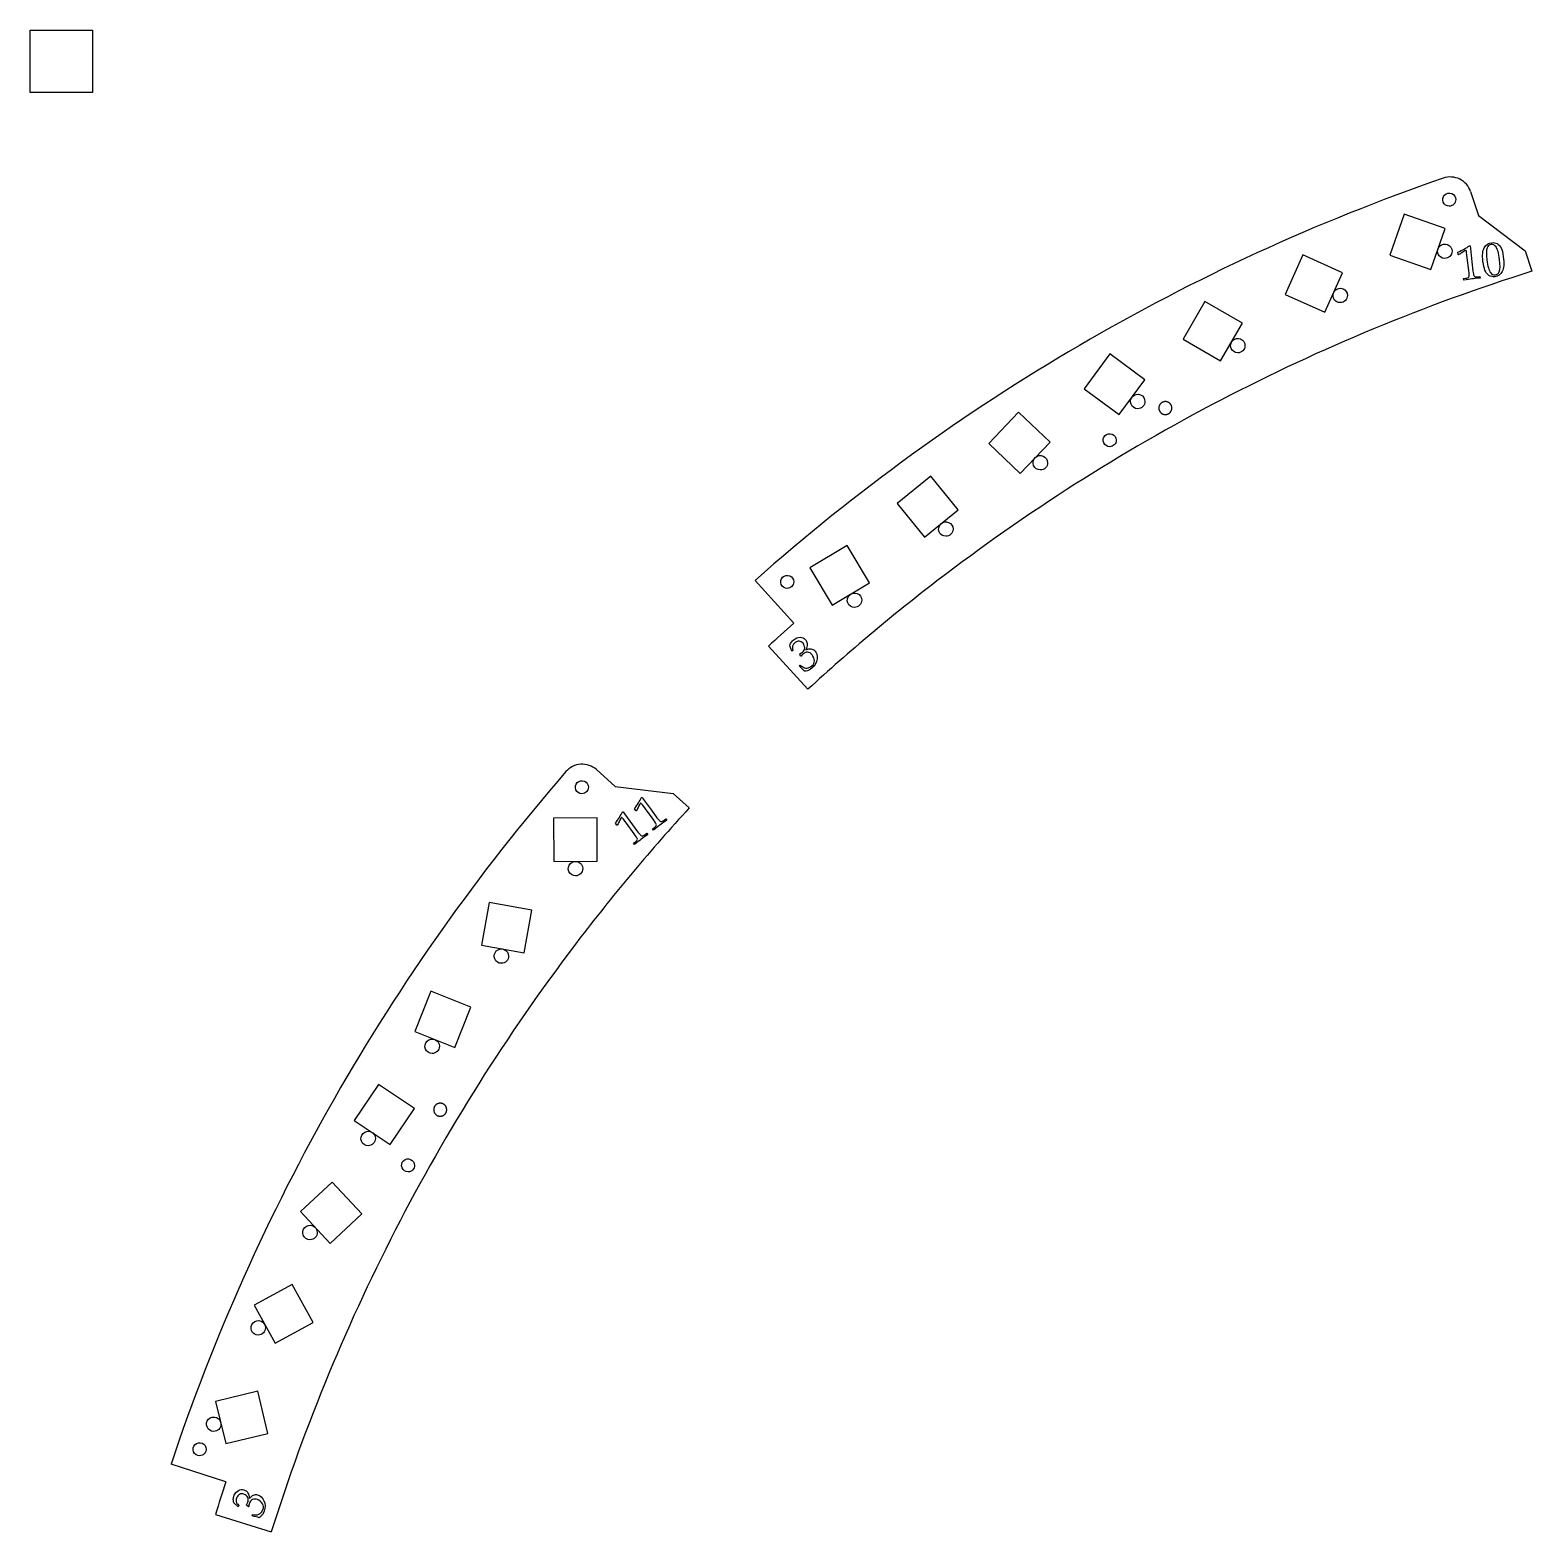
# Model space of a CAD drawing. Header units: millimetres. Extents: x 0 to 573, y 3 to 576.
# Drawn here: x 0.2 to 208, y 368.5 to 576.3 of the extents above; entities that cross this region are included whole.
import ezdxf

# ---------------------------------------------------------------- set-up
doc = ezdxf.new("R2010")
doc.units = ezdxf.units.MM
doc.layers.get('0').update_dxf_attribs({"linetype": 'CONTINUOUS'})
doc.layers.add('labels', color=7, linetype='CONTINUOUS')

msp = doc.modelspace()

# ---------------------------------------------------------------- linework, layer by layer
at = {"color": 7}
for points in [[(199.495533, 553.901245), (200.596179, 550.58201)], [(200.596179, 550.58201), (207.034464, 545.729576), (207.978476, 542.882705)], [(105.847521, 494.178805), (100.500545, 500.112176)], [(102.341548, 491.020067), (107.812088, 485.051903)], [(78.545914, 473.942378), (81.158718, 471.618159)], [(81.158718, 471.618159), (89.160654, 470.634971), (91.401628, 468.641514)], [(27.305577, 375.397223), (19.708274, 377.862184)], [(25.848684, 370.908688), (33.570392, 368.475376)]]:
    msp.add_lwpolyline(points, dxfattribs=at)
for points in [[(188.321118, 545.100227), (193.992523, 543.141868), (195.950882, 548.813273), (190.279477, 550.771632)], [(196.537185, 551.888956)], [(173.840397, 539.668774), (179.313976, 537.211147), (181.771603, 542.684725), (176.298024, 545.142353)], [(195.916936, 544.651177)], [(159.717158, 533.501535), (164.911215, 530.497908), (167.914842, 535.691965), (162.720785, 538.695592)], [(181.455053, 538.538331)], [(146.029742, 526.621112), (150.851637, 523.050492), (154.422258, 527.872387), (149.600363, 531.443007)], [(167.278705, 531.594332)], [(153.440597, 523.866336)], [(132.824737, 519.038651), (137.174098, 514.905486), (141.307263, 519.254848), (136.957902, 523.388013)], [(149.562218, 518.610253)], [(139.965575, 515.391307)], [(120.157146, 510.775381), (123.927369, 506.107896), (128.594854, 509.878118), (124.824631, 514.545604)], [(108.090821, 501.838884), (111.173865, 496.691571), (116.321179, 499.774615), (113.238135, 504.921929)], [(126.889482, 506.215093)], [(104.952816, 499.012696)], [(114.261363, 496.375207)], [(76.540053, 470.599934)], [(72.636068, 467.236785), (72.655965, 461.236818), (78.655932, 461.256715), (78.636035, 467.256682)], [(75.659264, 459.246772)], [(63.713187, 455.566497), (62.636253, 449.663937), (68.538813, 448.587003), (69.615747, 454.489563)], [(65.408044, 447.14171)], [(55.624443, 443.281922), (53.410828, 437.705193), (58.987557, 435.491578), (61.201172, 441.068307)], [(55.830257, 434.66893)], [(48.384839, 430.389164), (45.043585, 425.405589), (50.027161, 422.064335), (53.368415, 427.047911)], [(46.978498, 421.904366)], [(52.497891, 418.292248)], [(42.004806, 416.87678), (37.61597, 412.785556), (41.707194, 408.39672), (46.09603, 412.487944)], [(38.930109, 408.909267)], [(36.461792, 402.720311), (31.202439, 399.832542), (34.090208, 394.573189), (39.349561, 397.460958)], [(31.769765, 395.721571)], [(31.709616, 387.936129), (25.876621, 386.530366), (27.282384, 380.697371), (33.115379, 382.103134)], [(25.607337, 382.379575)], [(23.663793, 379.015565)]]:
    msp.add_lwpolyline(points, close=True, dxfattribs=at)
for points in [[(195.702902, 555.763208), (160.627675, 543.632777), (128.280069, 524.723581), (100.501, 500.11175)], [(197.986867, 555.621798), (197.274761, 555.971315), (196.452579, 556.022055), (195.7029, 555.76275)], [(199.495533, 553.901245), (199.242063, 554.652917), (198.698974, 555.272281), (197.986867, 555.621798)], [(195.705693, 552.444541), (195.56639, 552.780848), (195.64339, 553.167954), (195.900788, 553.425352)], [(195.900788, 553.425352), (196.158187, 553.682751), (196.545293, 553.759751), (196.8816, 553.620448)], [(196.8816, 553.620448), (197.217907, 553.481145), (197.437185, 553.152972), (197.437185, 552.788956)], [(197.437185, 552.788956), (197.437185, 552.550262), (197.342363, 552.321343), (197.173581, 552.15256)], [(196.537185, 551.888956), (196.173169, 551.888956), (195.844996, 552.108234), (195.705693, 552.444541)], [(197.173581, 552.15256), (197.004798, 551.983778), (196.775879, 551.888956), (196.537185, 551.888956)], [(195.20983, 546.358284), (195.495828, 546.644282), (195.925945, 546.729838), (196.29962, 546.575057)], [(196.29962, 546.575057), (196.673294, 546.420276), (196.916936, 546.055639), (196.916936, 545.651177)], [(194.993057, 545.268494), (194.838276, 545.642168), (194.923832, 546.072286), (195.20983, 546.358284)], [(195.916936, 544.651177), (195.512474, 544.651177), (195.147838, 544.894819), (194.993057, 545.268494)], [(196.624043, 544.94407), (196.436507, 544.756534), (196.182153, 544.651177), (195.916936, 544.651177)], [(196.916936, 545.651177), (196.916936, 545.385961), (196.81158, 545.131607), (196.624043, 544.94407)], [(207.978476, 542.882705), (200.565427, 540.546695), (193.254449, 537.886789), (186.073398, 534.913123)], [(180.531173, 539.155648), (180.376392, 539.529322), (180.461948, 539.95944), (180.747946, 540.245438)], [(180.747946, 540.245438), (181.033944, 540.531436), (181.464062, 540.616992), (181.837736, 540.462211)], [(181.837736, 540.462211), (182.21141, 540.30743), (182.455053, 539.942794), (182.455053, 539.538331)], [(181.455053, 538.538331), (181.05059, 538.538331), (180.685954, 538.781974), (180.531173, 539.155648)], [(182.162159, 538.831225), (181.974623, 538.643688), (181.720269, 538.538331), (181.455053, 538.538331)], [(182.455053, 539.538331), (182.455053, 539.273115), (182.349696, 539.018761), (182.162159, 538.831225)], [(186.073398, 534.913123), (178.892348, 531.939456), (171.841224, 528.652029), (164.946899, 525.063368)], [(166.354825, 532.211648), (166.200044, 532.585323), (166.2856, 533.015441), (166.571598, 533.301439)], [(167.278705, 531.594332), (166.874242, 531.594332), (166.509606, 531.837974), (166.354825, 532.211648)], [(166.571598, 533.301439), (166.857596, 533.587437), (167.287714, 533.672992), (167.661388, 533.518211)], [(167.661388, 533.518211), (168.035062, 533.36343), (168.278705, 532.998794), (168.278705, 532.594332)], [(168.278705, 532.594332), (168.278705, 532.329115), (168.173348, 532.074762), (167.985811, 531.887225)], [(167.985811, 531.887225), (167.798275, 531.699689), (167.543921, 531.594332), (167.278705, 531.594332)], [(152.73349, 525.573443), (153.019488, 525.859441), (153.449606, 525.944997), (153.82328, 525.790216)], [(153.82328, 525.790216), (154.196955, 525.635435), (154.440597, 525.270799), (154.440597, 524.866336)], [(164.946899, 525.063368), (158.052574, 521.474708), (151.315048, 517.584815), (144.759997, 513.408513)], [(152.516717, 524.483653), (152.361936, 524.857327), (152.447492, 525.287445), (152.73349, 525.573443)], [(153.440597, 523.866336), (153.036134, 523.866336), (152.671498, 524.109979), (152.516717, 524.483653)], [(154.147703, 524.15923), (153.960167, 523.971693), (153.705813, 523.866336), (153.440597, 523.866336)], [(154.440597, 524.866336), (154.440597, 524.60112), (154.33524, 524.346766), (154.147703, 524.15923)], [(156.360928, 523.982574), (156.35979, 523.945632), (156.360931, 523.90862), (156.364341, 523.871817)], [(156.371153, 524.092911), (156.365483, 524.056389), (156.362067, 524.019517), (156.360928, 523.982574)], [(156.364341, 523.871817), (156.367751, 523.835015), (156.373431, 523.798423), (156.381338, 523.762319)], [(156.394858, 524.201156), (156.384744, 524.165607), (156.376822, 524.129434), (156.371153, 524.092911)], [(156.381338, 523.762319), (156.389245, 523.726215), (156.399379, 523.690598), (156.411663, 523.65574)], [(156.431687, 524.305666), (156.41728, 524.27163), (156.404973, 524.236705), (156.394858, 524.201156)], [(156.411663, 523.65574), (156.423946, 523.620881), (156.43838, 523.58678), (156.454855, 523.553694)], [(156.481079, 524.404859), (156.462599, 524.372851), (156.446093, 524.339703), (156.431687, 524.305666)], [(156.542286, 524.49723), (156.520013, 524.467736), (156.499559, 524.436867), (156.481079, 524.404859)], [(156.614381, 524.581379), (156.588652, 524.554846), (156.564559, 524.526725), (156.542286, 524.49723)], [(156.69627, 524.656031), (156.667475, 524.63286), (156.64011, 524.607913), (156.614381, 524.581379)], [(156.786713, 524.720054), (156.755289, 524.700597), (156.725065, 524.679202), (156.69627, 524.656031)], [(156.884337, 524.772478), (156.850761, 524.75703), (156.818137, 524.739511), (156.786713, 524.720054)], [(156.987664, 524.812507), (156.952444, 524.801302), (156.917914, 524.787925), (156.884337, 524.772478)], [(157.095127, 524.839535), (157.058796, 524.832743), (157.022885, 524.823711), (156.987664, 524.812507)], [(157.205097, 524.853152), (157.168207, 524.850877), (157.131458, 524.846326), (157.095127, 524.839535)], [(157.315906, 524.853152), (157.279017, 524.855427), (157.241987, 524.855427), (157.205097, 524.853152)], [(157.425876, 524.839535), (157.389546, 524.846326), (157.352796, 524.850877), (157.315906, 524.853152)], [(157.533339, 524.812507), (157.498118, 524.823711), (157.462207, 524.832743), (157.425876, 524.839535)], [(157.636666, 524.772478), (157.603089, 524.787925), (157.56856, 524.801302), (157.533339, 524.812507)], [(157.734291, 524.720054), (157.702867, 524.739511), (157.670243, 524.75703), (157.636666, 524.772478)], [(157.824733, 524.656031), (157.795938, 524.679202), (157.765714, 524.700597), (157.734291, 524.720054)], [(157.906622, 524.581379), (157.880893, 524.607913), (157.853528, 524.63286), (157.824733, 524.656031)], [(157.978717, 524.49723), (157.956444, 524.526725), (157.932351, 524.554846), (157.906622, 524.581379)], [(158.039924, 524.404859), (158.021444, 524.436867), (158.00099, 524.467736), (157.978717, 524.49723)], [(158.089317, 524.305666), (158.07491, 524.339703), (158.058404, 524.372851), (158.039924, 524.404859)], [(158.066149, 523.553694), (158.082623, 523.58678), (158.097057, 523.620881), (158.109341, 523.65574)], [(158.126145, 524.201156), (158.11603, 524.236705), (158.103723, 524.27163), (158.089317, 524.305666)], [(158.109341, 523.65574), (158.121624, 523.690598), (158.131758, 523.726215), (158.139665, 523.762319)], [(158.14985, 524.092911), (158.144181, 524.129434), (158.136259, 524.165607), (158.126145, 524.201156)], [(158.139665, 523.762319), (158.147572, 523.798423), (158.153252, 523.835015), (158.156662, 523.871817)], [(158.160075, 523.982574), (158.158937, 524.019517), (158.15552, 524.056389), (158.14985, 524.092911)], [(158.156662, 523.871817), (158.160073, 523.90862), (158.161213, 523.945632), (158.160075, 523.982574)], [(156.454855, 523.553694), (156.471329, 523.520609), (156.489844, 523.48854), (156.510259, 523.45773)], [(156.510259, 523.45773), (156.530675, 523.426921), (156.55299, 523.39737), (156.577037, 523.369302)], [(156.577037, 523.369302), (156.601084, 523.341235), (156.626862, 523.314651), (156.654175, 523.289751)], [(156.654175, 523.289751), (156.681489, 523.264851), (156.710339, 523.241636), (156.740505, 523.220282)], [(156.740505, 523.220282), (156.770672, 523.198927), (156.802155, 523.179433), (156.834717, 523.161948)], [(156.834717, 523.161948), (156.867279, 523.144462), (156.90092, 523.128985), (156.935384, 523.115634)], [(156.935384, 523.115634), (156.969848, 523.102282), (157.005136, 523.091057), (157.040979, 523.082042)], [(157.040979, 523.082042), (157.076823, 523.073027), (157.113222, 523.066222), (157.149902, 523.06168)], [(157.149902, 523.06168), (157.186582, 523.057139), (157.223542, 523.054859), (157.260502, 523.054859)], [(157.260502, 523.054859), (157.297461, 523.054859), (157.334421, 523.057139), (157.371101, 523.06168)], [(157.371101, 523.06168), (157.407781, 523.066222), (157.44418, 523.073027), (157.480024, 523.082042)], [(157.480024, 523.082042), (157.515867, 523.091057), (157.551155, 523.102282), (157.585619, 523.115634)], [(157.585619, 523.115634), (157.620083, 523.128985), (157.653724, 523.144462), (157.686286, 523.161948)], [(157.686286, 523.161948), (157.718848, 523.179433), (157.750331, 523.198927), (157.780498, 523.220282)], [(157.780498, 523.220282), (157.810665, 523.241636), (157.839514, 523.264851), (157.866828, 523.289751)], [(157.866828, 523.289751), (157.894141, 523.314651), (157.919919, 523.341235), (157.943966, 523.369302)], [(157.943966, 523.369302), (157.968013, 523.39737), (157.990328, 523.426921), (158.010744, 523.45773)], [(158.010744, 523.45773), (158.031159, 523.48854), (158.049674, 523.520609), (158.066149, 523.553694)], [(148.730727, 519.165838), (148.591424, 519.502145), (148.668424, 519.889251), (148.925822, 520.146649)], [(148.925822, 520.146649), (149.18322, 520.404047), (149.570326, 520.481048), (149.906633, 520.341745)], [(149.906633, 520.341745), (150.24294, 520.202442), (150.462218, 519.874269), (150.462218, 519.510253)], [(150.462218, 519.510253), (150.462218, 519.271558), (150.367397, 519.04264), (150.198614, 518.873857)], [(139.258468, 517.098413), (139.544466, 517.384411), (139.974584, 517.469967), (140.348258, 517.315186)], [(149.562218, 518.610253), (149.198202, 518.610253), (148.87003, 518.829531), (148.730727, 519.165838)], [(150.198614, 518.873857), (150.029832, 518.705074), (149.800913, 518.610253), (149.562218, 518.610253)], [(139.041695, 516.008623), (138.886914, 516.382298), (138.97247, 516.812415), (139.258468, 517.098413)], [(139.965575, 515.391307), (139.561112, 515.391307), (139.196476, 515.634949), (139.041695, 516.008623)], [(140.672681, 515.6842), (140.485145, 515.496663), (140.230791, 515.391307), (139.965575, 515.391307)], [(140.348258, 517.315186), (140.721932, 517.160405), (140.965575, 516.795769), (140.965575, 516.391307)], [(140.965575, 516.391307), (140.965575, 516.12609), (140.860218, 515.871736), (140.672681, 515.6842)], [(144.759997, 513.408513), (138.204946, 509.232211), (131.832369, 504.7695), (125.666552, 500.037388)], [(125.965602, 506.832409), (125.810821, 507.206084), (125.896377, 507.636202), (126.182375, 507.9222)], [(126.182375, 507.9222), (126.468373, 508.208198), (126.898491, 508.293753), (127.272165, 508.138972)], [(127.272165, 508.138972), (127.64584, 507.984191), (127.889482, 507.619555), (127.889482, 507.215093)], [(127.889482, 507.215093), (127.889482, 506.949876), (127.784125, 506.695522), (127.596589, 506.507986)], [(126.889482, 506.215093), (126.48502, 506.215093), (126.120383, 506.458735), (125.965602, 506.832409)], [(127.596589, 506.507986), (127.409052, 506.32045), (127.154698, 506.215093), (126.889482, 506.215093)], [(104.31642, 500.549093), (104.573818, 500.806491), (104.960924, 500.883491), (105.297231, 500.744188)], [(104.121324, 499.568281), (103.982021, 499.904588), (104.059022, 500.291694), (104.31642, 500.549093)], [(104.952816, 499.012696), (104.5888, 499.012696), (104.260627, 499.231974), (104.121324, 499.568281)], [(105.589212, 499.2763), (105.420429, 499.107518), (105.191511, 499.012696), (104.952816, 499.012696)], [(105.297231, 500.744188), (105.633538, 500.604885), (105.852816, 500.276713), (105.852816, 499.912696)], [(105.852816, 499.912696), (105.852816, 499.674002), (105.757995, 499.445083), (105.589212, 499.2763)], [(125.666552, 500.037388), (119.500735, 495.305275), (113.541679, 490.303762), (107.812088, 485.051903)], [(113.337483, 496.992524), (113.182702, 497.366198), (113.268258, 497.796316), (113.554256, 498.082314)], [(114.261363, 496.375207), (113.856901, 496.375207), (113.492264, 496.61885), (113.337483, 496.992524)], [(113.554256, 498.082314), (113.840254, 498.368312), (114.270372, 498.453868), (114.644046, 498.299087)], [(114.96847, 496.668101), (114.780933, 496.480564), (114.526579, 496.375207), (114.261363, 496.375207)], [(114.644046, 498.299087), (115.017721, 498.144306), (115.261363, 497.77967), (115.261363, 497.375207)], [(115.261363, 497.375207), (115.261363, 497.109991), (115.156006, 496.855637), (114.96847, 496.668101)], [(105.847521, 494.178805), (104.670004, 493.135829), (103.501454, 492.082771), (102.342, 491.01975)], [(76.378881, 474.678689), (75.587263, 474.625433), (74.849688, 474.258265), (74.33, 473.65875)], [(78.545914, 473.942378), (77.950607, 474.466882), (77.170498, 474.731946), (76.378881, 474.678689)], [(74.330418, 473.65857), (50.019292, 445.615802), (31.459741, 413.066188), (19.708, 377.86215)], [(75.708562, 471.155519), (75.569259, 471.491826), (75.646259, 471.878932), (75.903657, 472.13633)], [(75.903657, 472.13633), (76.161055, 472.393728), (76.548161, 472.470728), (76.884468, 472.331425)], [(76.884468, 472.331425), (77.220775, 472.192123), (77.440053, 471.86395), (77.440053, 471.499934)], [(76.540053, 470.599934), (76.176037, 470.599934), (75.847865, 470.819212), (75.708562, 471.155519)], [(77.176449, 470.863538), (77.007667, 470.694755), (76.778748, 470.599934), (76.540053, 470.599934)], [(77.440053, 471.499934), (77.440053, 471.261239), (77.345232, 471.03232), (77.176449, 470.863538)], [(91.401628, 468.641514), (86.149744, 462.911946), (81.148205, 456.952911), (76.416066, 450.787115)], [(74.952158, 460.953879), (75.238156, 461.239877), (75.668274, 461.325432), (76.041948, 461.170651)], [(74.735385, 459.864088), (74.580604, 460.237763), (74.66616, 460.667881), (74.952158, 460.953879)], [(75.659264, 459.246772), (75.254802, 459.246772), (74.890166, 459.490414), (74.735385, 459.864088)], [(76.366371, 459.539665), (76.178835, 459.352129), (75.924481, 459.246772), (75.659264, 459.246772)], [(76.041948, 461.170651), (76.415622, 461.01587), (76.659264, 460.651234), (76.659264, 460.246772)], [(76.659264, 460.246772), (76.659264, 459.981555), (76.553908, 459.727201), (76.366371, 459.539665)], [(76.416066, 450.787115), (71.683926, 444.621319), (67.221188, 438.248761), (63.044857, 431.693727)], [(64.484164, 447.759027), (64.329383, 448.132701), (64.414939, 448.562819), (64.700937, 448.848817)], [(64.700937, 448.848817), (64.986935, 449.134815), (65.417053, 449.22037), (65.790727, 449.065589)], [(65.790727, 449.065589), (66.164402, 448.910808), (66.408044, 448.546172), (66.408044, 448.14171)], [(65.408044, 447.14171), (65.003582, 447.14171), (64.638945, 447.385352), (64.484164, 447.759027)], [(66.115151, 447.434603), (65.927614, 447.247067), (65.67326, 447.14171), (65.408044, 447.14171)], [(66.408044, 448.14171), (66.408044, 447.876493), (66.302687, 447.62214), (66.115151, 447.434603)], [(54.906377, 435.286247), (54.751596, 435.659921), (54.837152, 436.090039), (55.12315, 436.376037)], [(55.12315, 436.376037), (55.409148, 436.662035), (55.839266, 436.747591), (56.21294, 436.59281)], [(56.21294, 436.59281), (56.586615, 436.438029), (56.830257, 436.073393), (56.830257, 435.66893)], [(55.830257, 434.66893), (55.425795, 434.66893), (55.061158, 434.912572), (54.906377, 435.286247)], [(56.537364, 434.961824), (56.349827, 434.774287), (56.095473, 434.66893), (55.830257, 434.66893)], [(56.830257, 435.66893), (56.830257, 435.403714), (56.7249, 435.14936), (56.537364, 434.961824)], [(63.044857, 431.693727), (58.868527, 425.138694), (54.978605, 418.401185), (51.389915, 411.506876)], [(56.049318, 427.001131), (56.044776, 426.964451), (56.042497, 426.927491), (56.042497, 426.890531)], [(56.042497, 426.890531), (56.042497, 426.853572), (56.044776, 426.816612), (56.049318, 426.779932)], [(56.06968, 427.110054), (56.060665, 427.07421), (56.05386, 427.037811), (56.049318, 427.001131)], [(56.049318, 426.779932), (56.05386, 426.743252), (56.060665, 426.706853), (56.06968, 426.671009)], [(56.103272, 427.215649), (56.08992, 427.181185), (56.078695, 427.145897), (56.06968, 427.110054)], [(56.06968, 426.671009), (56.078695, 426.635166), (56.08992, 426.599878), (56.103272, 426.565414)], [(56.149586, 427.316316), (56.1321, 427.283754), (56.116623, 427.250113), (56.103272, 427.215649)], [(56.103272, 426.565414), (56.116623, 426.53095), (56.1321, 426.497309), (56.149586, 426.464747)], [(56.20792, 427.410528), (56.186565, 427.380361), (56.167071, 427.348878), (56.149586, 427.316316)], [(56.149586, 426.464747), (56.167071, 426.432185), (56.186565, 426.400702), (56.20792, 426.370535)], [(56.277389, 427.496858), (56.252489, 427.469544), (56.229274, 427.440694), (56.20792, 427.410528)], [(56.20792, 426.370535), (56.229274, 426.340369), (56.252489, 426.311519), (56.277389, 426.284205)], [(56.35694, 427.573996), (56.328873, 427.549949), (56.302288, 427.524171), (56.277389, 427.496858)], [(56.277389, 426.284205), (56.302288, 426.256892), (56.328873, 426.231114), (56.35694, 426.207067)], [(56.445368, 427.640774), (56.414558, 427.620358), (56.385008, 427.598043), (56.35694, 427.573996)], [(56.35694, 426.207067), (56.385008, 426.18302), (56.414558, 426.160705), (56.445368, 426.140289)], [(56.541332, 427.696178), (56.508247, 427.679704), (56.476178, 427.661189), (56.445368, 427.640774)], [(56.445368, 426.140289), (56.476178, 426.119874), (56.508247, 426.101359), (56.541332, 426.084885)], [(56.643377, 427.73937), (56.608519, 427.727087), (56.574417, 427.712653), (56.541332, 427.696178)], [(56.541332, 426.084885), (56.574417, 426.06841), (56.608519, 426.053976), (56.643377, 426.041692)], [(56.749957, 427.769695), (56.713853, 427.761788), (56.678236, 427.751654), (56.643377, 427.73937)], [(56.643377, 426.041692), (56.678236, 426.029409), (56.713853, 426.019275), (56.749957, 426.011368)], [(56.859455, 427.786692), (56.822653, 427.783282), (56.786061, 427.777602), (56.749957, 427.769695)], [(56.749957, 426.011368), (56.786061, 426.003461), (56.822653, 425.997781), (56.859455, 425.994371)], [(56.970212, 427.790105), (56.93327, 427.791243), (56.896257, 427.790102), (56.859455, 427.786692)], [(56.859455, 425.994371), (56.896257, 425.990961), (56.93327, 425.98982), (56.970212, 425.990958)], [(57.080549, 427.77988), (57.044027, 427.78555), (57.007155, 427.788966), (56.970212, 427.790105)], [(56.970212, 425.990958), (57.007155, 425.992097), (57.044027, 425.995513), (57.080549, 426.001183)], [(57.188793, 427.756175), (57.153245, 427.766289), (57.117072, 427.774211), (57.080549, 427.77988)], [(57.080549, 426.001183), (57.117072, 426.006852), (57.153245, 426.014774), (57.188793, 426.024888)], [(57.293304, 427.719346), (57.259268, 427.733753), (57.224342, 427.74606), (57.188793, 427.756175)], [(57.188793, 426.024888), (57.224342, 426.035003), (57.259268, 426.04731), (57.293304, 426.061717)], [(57.392497, 427.669954), (57.360489, 427.688434), (57.327341, 427.70494), (57.293304, 427.719346)], [(57.293304, 426.061717), (57.327341, 426.076123), (57.360489, 426.092629), (57.392497, 426.111109)], [(57.484868, 427.608747), (57.455373, 427.63102), (57.424505, 427.651474), (57.392497, 427.669954)], [(57.392497, 426.111109), (57.424505, 426.129589), (57.455373, 426.150043), (57.484868, 426.172316)], [(57.569017, 427.536652), (57.542483, 427.562381), (57.514363, 427.586474), (57.484868, 427.608747)], [(57.484868, 426.172316), (57.514363, 426.194589), (57.542483, 426.218682), (57.569017, 426.244411)], [(57.643669, 427.454763), (57.620498, 427.483558), (57.595551, 427.510923), (57.569017, 427.536652)], [(57.569017, 426.244411), (57.595551, 426.27014), (57.620498, 426.297505), (57.643669, 426.3263)], [(57.707692, 427.36432), (57.688235, 427.395744), (57.66684, 427.425968), (57.643669, 427.454763)], [(57.643669, 426.3263), (57.66684, 426.355095), (57.688235, 426.385319), (57.707692, 426.416743)], [(57.760116, 427.266696), (57.744668, 427.300273), (57.727149, 427.332897), (57.707692, 427.36432)], [(57.707692, 426.416743), (57.727149, 426.448166), (57.744668, 426.48079), (57.760116, 426.514367)], [(57.800145, 427.163369), (57.78894, 427.19859), (57.775563, 427.233119), (57.760116, 427.266696)], [(57.760116, 426.514367), (57.775563, 426.547944), (57.78894, 426.582473), (57.800145, 426.617694)], [(57.827173, 427.055906), (57.820381, 427.092237), (57.811349, 427.128148), (57.800145, 427.163369)], [(57.800145, 426.617694), (57.811349, 426.652915), (57.820381, 426.688826), (57.827173, 426.725157)], [(57.84079, 426.945936), (57.838514, 426.982826), (57.833964, 427.019576), (57.827173, 427.055906)], [(57.827173, 426.725157), (57.833964, 426.761487), (57.838514, 426.798237), (57.84079, 426.835127)], [(57.84079, 426.835127), (57.843065, 426.872016), (57.843065, 426.909047), (57.84079, 426.945936)], [(46.271391, 423.611473), (46.557389, 423.897471), (46.987507, 423.983027), (47.361181, 423.828246)], [(46.054618, 422.521683), (45.899837, 422.895357), (45.985393, 423.325475), (46.271391, 423.611473)], [(46.978498, 421.904366), (46.574035, 421.904366), (46.209399, 422.148008), (46.054618, 422.521683)], [(47.685604, 422.197259), (47.498068, 422.009723), (47.243714, 421.904366), (46.978498, 421.904366)], [(47.361181, 423.828246), (47.734855, 423.673465), (47.978498, 423.308828), (47.978498, 422.904366)], [(47.978498, 422.904366), (47.978498, 422.63915), (47.873141, 422.384796), (47.685604, 422.197259)], [(51.666399, 418.847833), (51.527096, 419.18414), (51.604097, 419.571246), (51.861495, 419.828644)], [(51.861495, 419.828644), (52.118893, 420.086043), (52.505999, 420.163043), (52.842306, 420.02374)], [(52.842306, 420.02374), (53.178613, 419.884437), (53.397891, 419.556264), (53.397891, 419.192248)], [(52.497891, 418.292248), (52.133875, 418.292248), (51.805702, 418.511526), (51.666399, 418.847833)], [(53.134287, 418.555852), (52.965504, 418.387069), (52.736586, 418.292248), (52.497891, 418.292248)], [(53.397891, 419.192248), (53.397891, 418.953553), (53.30307, 418.724635), (53.134287, 418.555852)], [(51.389915, 411.506876), (47.801225, 404.612567), (44.513767, 397.561457), (41.540069, 390.380419)], [(38.00623, 409.526584), (37.851449, 409.900258), (37.937004, 410.330376), (38.223002, 410.616374)], [(38.930109, 408.909267), (38.525647, 408.909267), (38.161011, 409.152909), (38.00623, 409.526584)], [(38.223002, 410.616374), (38.509, 410.902372), (38.939118, 410.987928), (39.312793, 410.833147)], [(39.312793, 410.833147), (39.686467, 410.678366), (39.930109, 410.313729), (39.930109, 409.909267)], [(39.930109, 409.909267), (39.930109, 409.644051), (39.824752, 409.389697), (39.637216, 409.20216)], [(39.637216, 409.20216), (39.44968, 409.014624), (39.195326, 408.909267), (38.930109, 408.909267)], [(30.845885, 396.338887), (30.691104, 396.712562), (30.77666, 397.14268), (31.062658, 397.428678)], [(31.062658, 397.428678), (31.348656, 397.714675), (31.778774, 397.800231), (32.152448, 397.64545)], [(32.152448, 397.64545), (32.526123, 397.490669), (32.769765, 397.126033), (32.769765, 396.721571)], [(31.769765, 395.721571), (31.365303, 395.721571), (31.000666, 395.965213), (30.845885, 396.338887)], [(32.476872, 396.014464), (32.289335, 395.826928), (32.034981, 395.721571), (31.769765, 395.721571)], [(32.769765, 396.721571), (32.769765, 396.456354), (32.664408, 396.202), (32.476872, 396.014464)], [(41.540069, 390.380419), (38.566371, 383.199381), (35.906434, 375.888415), (33.570392, 368.475376)], [(24.90023, 384.086681), (25.186228, 384.372679), (25.616346, 384.458235), (25.99002, 384.303454)], [(24.683457, 382.996891), (24.528676, 383.370565), (24.614232, 383.800683), (24.90023, 384.086681)], [(25.607337, 382.379575), (25.202874, 382.379575), (24.838238, 382.623217), (24.683457, 382.996891)], [(26.314443, 382.672468), (26.126907, 382.484931), (25.872553, 382.379575), (25.607337, 382.379575)], [(25.99002, 384.303454), (26.363694, 384.148673), (26.607337, 383.784037), (26.607337, 383.379575)], [(26.607337, 383.379575), (26.607337, 383.114358), (26.50198, 382.860004), (26.314443, 382.672468)], [(22.832302, 379.57115), (22.692999, 379.907457), (22.769999, 380.294563), (23.027397, 380.551961)], [(23.027397, 380.551961), (23.284796, 380.80936), (23.671902, 380.88636), (24.008209, 380.747057)], [(24.008209, 380.747057), (24.344516, 380.607754), (24.563793, 380.279581), (24.563793, 379.915565)], [(23.663793, 379.015565), (23.299777, 379.015565), (22.971605, 379.234843), (22.832302, 379.57115)], [(24.30019, 379.279169), (24.131407, 379.110386), (23.902488, 379.015565), (23.663793, 379.015565)], [(24.563793, 379.915565), (24.563793, 379.67687), (24.468972, 379.447952), (24.30019, 379.279169)], [(27.305577, 375.397223), (26.807227, 373.905224), (26.321684, 372.408978), (25.849, 370.90865)]]:
    msp.add_open_spline(points, degree=3, dxfattribs=at)
at = {"layer": 'labels', "color": 5}
for points in [[(0.2, 576.252745), (8.819998, 576.252745), (8.819998, 567.632747), (0.2, 567.632747)], [(201.740823, 544.45138)], [(201.195466, 544.295279)], [(86.4568, 465.570255)], [(83.827511, 463.577922)]]:
    msp.add_lwpolyline(points, close=True, dxfattribs=at)
for points in [[(197.778697, 545.210718), (197.717362, 545.517963)], [(199.233779, 542.980931), (199.03357, 544.757792)], [(199.346033, 546.40743), (199.443921, 546.377506), (199.47645, 546.014698), (199.675959, 544.166319), (199.811683, 542.904104)], [(198.539512, 541.65673), (198.513438, 541.864501), (198.761554, 541.905414)], [(198.539661, 541.656748), (198.539512, 541.65673)], [(200.487804, 542.122048), (200.77989, 542.148928), (200.805965, 541.941156)], [(105.57189, 490.302811), (105.327907, 491.07333)], [(105.696262, 490.63506), (105.744844, 490.402713), (105.57189, 490.302811)], [(106.627961, 488.241689), (106.744358, 488.394454)], [(106.860437, 489.610884), (106.805279, 489.61622), (106.674658, 489.964882)], [(84.779644, 470.087973), (84.879411, 470.111001), (85.088994, 469.813077), (86.185953, 468.312075), (86.93456, 467.286798)], [(82.150356, 468.09564), (82.250123, 468.118668), (82.459706, 467.820744), (83.556665, 466.319742), (84.305271, 465.294465)], [(84.020607, 468.267889), (83.813907, 468.503332)], [(86.395755, 467.064374), (85.333901, 468.503046)], [(81.391319, 466.275556), (81.184619, 466.510999)], [(83.766468, 465.072041), (82.704614, 466.510713)], [(86.456811, 465.570239), (86.330345, 465.737136), (86.524583, 465.896866)], [(87.911111, 466.947527), (88.150807, 467.11661), (88.277273, 466.949712)], [(83.827523, 463.577906), (83.701057, 463.744803), (83.895296, 463.904533)], [(85.281822, 464.955194), (85.521519, 465.124276), (85.647985, 464.957379)], [(28.992426, 371.948364), (28.395869, 372.493658)], [(28.934009, 372.298283), (29.092256, 372.121356), (28.992426, 371.948364)], [(30.454295, 371.993416), (30.403859, 371.970458), (30.116402, 372.207089)], [(30.937561, 370.691418), (30.961984, 370.881919)]]:
    msp.add_lwpolyline(points, dxfattribs=at)
for points in [[(201.38037, 546.133457), (201.608735, 546.538746), (201.952001, 546.77014), (202.410167, 546.827637)], [(202.320777, 546.582647), (202.062926, 546.550288), (201.87613, 546.391562), (201.760388, 546.106468)], [(203.010616, 546.260117), (202.825621, 546.509635), (202.595674, 546.617145), (202.320777, 546.582647)], [(202.410167, 546.827637), (202.691454, 546.862937), (202.940016, 546.8227), (203.155851, 546.706926)], [(203.155851, 546.706926), (203.371413, 546.593282), (203.551452, 546.400503), (203.695968, 546.12859)], [(197.717362, 545.517963), (198.361349, 545.802247), (198.90424, 546.098736), (199.346033, 546.40743)], [(197.833441, 545.162389), (197.805725, 545.15891), (197.787477, 545.17502), (197.778697, 545.210718)], [(197.986033, 545.265955), (197.899221, 545.198783), (197.848357, 545.164261), (197.833441, 545.162389)], [(198.686284, 545.714229), (198.344076, 545.508943), (198.110659, 545.359519), (197.986033, 545.265955)], [(198.826902, 545.78383), (198.805603, 545.781157), (198.75873, 545.757957), (198.686284, 545.714229)], [(198.891271, 545.736709), (198.880109, 545.772108), (198.858653, 545.787815), (198.826902, 545.78383)], [(199.03357, 544.757792), (198.958958, 545.352337), (198.911525, 545.678643), (198.891271, 545.736709)], [(201.195466, 544.295279), (201.092507, 545.115709), (201.154142, 545.728435), (201.38037, 546.133457)], [(201.760388, 546.106468), (201.644386, 545.823507), (201.637864, 545.271811), (201.740823, 544.45138)], [(201.740823, 544.45138), (201.850201, 543.579807), (202.01578, 542.99343), (202.237562, 542.692251)], [(203.501352, 544.522963), (203.392777, 545.388144), (203.229198, 545.967195), (203.010616, 546.260117)], [(203.45943, 542.813121), (203.589535, 543.138979), (203.603508, 543.708926), (203.501352, 544.522963)], [(203.695968, 546.12859), (203.842346, 545.859075), (203.949632, 545.452616), (204.017826, 544.909214)], [(204.017826, 544.909214), (204.136563, 543.963056), (204.084018, 543.277877), (203.86019, 542.853675)], [(199.260944, 542.091464), (199.3094, 542.17114), (199.300345, 542.467629), (199.233779, 542.980931)], [(199.811683, 542.904104), (199.849657, 542.601503), (199.887595, 542.402797), (199.925496, 542.307984)], [(199.925496, 542.307984), (199.963396, 542.213172), (200.012176, 542.152192), (200.071834, 542.125046)], [(201.467394, 543.033923), (201.360453, 543.282413), (201.269811, 543.702865), (201.195466, 544.295279)], [(202.025963, 542.308548), (201.793861, 542.467737), (201.607671, 542.709528), (201.467394, 543.033923)], [(202.843598, 542.131931), (202.530348, 542.09262), (202.257803, 542.151492), (202.025963, 542.308548)], [(202.237562, 542.692251), (202.415626, 542.446193), (202.641042, 542.34028), (202.913809, 542.37451)], [(203.86019, 542.853675), (203.636362, 542.429474), (203.297498, 542.188893), (202.843598, 542.131931)], [(202.913809, 542.37451), (203.17379, 542.407136), (203.355664, 542.55334), (203.45943, 542.813121)], [(199.665212, 541.820725), (199.407361, 541.788367), (199.032178, 541.733708), (198.539661, 541.656748)], [(198.761554, 541.905414), (199.048168, 541.950043), (199.214631, 542.01206), (199.260944, 542.091464)], [(200.805965, 541.941156), (200.269215, 541.888948), (199.888964, 541.848805), (199.665212, 541.820725)], [(200.071834, 542.125046), (200.133393, 542.100306), (200.27205, 542.099306), (200.487804, 542.122048)], [(105.327907, 491.07333), (105.366404, 491.281556), (105.446696, 491.466788), (105.568783, 491.629028)], [(105.568783, 491.629028), (105.690867, 491.791273), (105.854207, 491.931457), (106.058803, 492.049581)], [(105.66065, 490.915808), (105.654737, 490.870209), (105.666608, 490.776626), (105.696262, 490.63506)], [(105.8197, 491.27175), (105.730242, 491.143198), (105.677225, 491.024551), (105.66065, 490.915808)], [(106.155957, 491.584926), (106.02204, 491.507609), (105.909954, 491.403217), (105.8197, 491.27175)], [(106.058803, 492.049581), (106.371277, 492.229988), (106.665364, 492.291903), (106.941064, 492.235326)], [(106.756518, 491.678711), (106.55888, 491.733237), (106.358693, 491.701976), (106.155957, 491.584926)], [(107.234564, 491.288842), (107.114294, 491.497156), (106.954946, 491.627112), (106.756518, 491.678711)], [(106.904713, 490.075418), (107.131629, 490.206428), (107.27589, 490.383956), (107.337494, 490.608001)], [(106.941064, 492.235326), (107.216767, 492.178744), (107.423345, 492.031415), (107.560798, 491.793338)], [(107.337494, 490.608001), (107.400958, 490.83312), (107.366648, 491.060067), (107.234564, 491.288842)], [(107.702956, 491.276505), (107.704301, 491.093768), (107.642457, 490.833628), (107.517425, 490.496083)], [(107.517425, 490.496083), (107.636463, 490.564809), (107.772637, 490.612445), (107.925948, 490.63899)], [(107.560798, 491.793338), (107.653148, 491.633384), (107.700534, 491.461106), (107.702956, 491.276505)], [(107.925948, 490.63899), (108.138368, 490.674836), (108.327339, 490.652502), (108.49286, 490.57199)], [(108.49286, 490.57199), (108.659168, 490.49441), (108.795479, 490.36355), (108.901792, 490.17941)], [(106.674658, 489.964882), (106.77967, 490.010653), (106.856355, 490.047498), (106.904713, 490.075418)], [(106.744358, 488.394454), (107.017246, 488.192409), (107.213191, 488.069941), (107.332193, 488.027049)], [(107.308376, 490.05922), (107.14098, 489.962573), (106.991666, 489.813128), (106.860437, 489.610884)], [(107.958526, 490.144431), (107.742709, 490.213264), (107.525992, 490.18486), (107.308376, 490.05922)], [(108.507762, 489.650586), (108.356349, 489.912842), (108.17327, 490.077457), (107.958526, 490.144431)], [(108.999007, 488.896373), (108.847977, 488.414861), (108.549265, 488.045242), (108.102874, 487.787518)], [(108.187554, 488.156295), (108.466549, 488.317373), (108.634767, 488.528574), (108.692207, 488.789898)], [(108.692207, 488.789898), (108.748577, 489.053076), (108.687096, 489.339972), (108.507762, 489.650586)], [(108.901792, 490.17941), (109.117636, 489.805559), (109.150041, 489.37788), (108.999007, 488.896373)], [(107.335567, 487.537972), (107.168432, 487.741552), (106.932563, 487.976125), (106.627961, 488.241689)], [(107.332193, 488.027049), (107.453055, 487.98523), (107.585642, 487.972502), (107.729953, 487.988863)], [(107.73876, 487.625679), (107.611336, 487.584365), (107.476939, 487.55513), (107.335567, 487.537972)], [(107.729953, 487.988863), (107.873204, 488.007059), (108.025737, 488.06287), (108.187554, 488.156295)], [(108.102874, 487.787518), (107.987556, 487.720939), (107.866185, 487.666993), (107.73876, 487.625679)], [(83.813907, 468.503332), (84.22948, 469.071522), (84.551392, 469.599736), (84.779644, 470.087973)], [(81.184619, 466.510999), (81.600192, 467.07919), (81.922105, 467.607403), (82.150356, 468.09564)], [(84.092218, 468.253396), (84.069965, 468.236534), (84.046094, 468.241365), (84.020607, 468.267889)], [(84.172558, 468.419414), (84.13098, 468.317815), (84.1042, 468.262476), (84.092218, 468.253396)], [(84.554859, 469.157757), (84.361137, 468.808871), (84.233703, 468.562757), (84.172558, 468.419414)], [(84.641869, 469.288303), (84.624751, 469.275332), (84.595748, 469.231816), (84.554859, 469.157757)], [(84.721183, 469.279647), (84.693986, 469.304876), (84.667548, 469.307761), (84.641869, 469.288303)], [(85.333901, 468.503046), (84.97201, 468.980635), (84.767771, 469.239502), (84.721183, 469.279647)], [(81.46293, 466.261063), (81.440677, 466.244201), (81.416807, 466.249032), (81.391319, 466.275556)], [(81.54327, 466.427082), (81.501693, 466.325482), (81.474912, 466.270143), (81.46293, 466.261063)], [(81.925572, 467.165424), (81.731849, 466.816539), (81.604415, 466.570424), (81.54327, 466.427082)], [(82.012581, 467.29597), (81.995463, 467.282999), (81.96646, 467.239484), (81.925572, 467.165424)], [(82.091895, 467.287315), (82.064696, 467.312541), (82.038258, 467.315426), (82.012581, 467.29597)], [(82.704614, 466.510713), (82.342723, 466.988302), (82.138483, 467.247169), (82.091895, 467.287315)], [(86.864042, 466.307686), (86.86616, 466.400906), (86.710065, 466.653136), (86.395755, 467.064374)], [(87.349596, 466.274998), (87.142471, 466.11805), (86.844873, 465.883136), (86.4568, 465.570255)], [(86.524583, 465.896866), (86.750479, 466.078828), (86.863632, 466.215768), (86.864042, 466.307686)], [(86.93456, 467.286798), (87.118746, 467.043726), (87.250943, 466.890602), (87.331151, 466.827426)], [(87.331151, 466.827426), (87.411358, 466.764251), (87.484092, 466.735829), (87.549354, 466.742162)], [(88.277273, 466.949712), (87.838558, 466.636098), (87.529333, 466.411193), (87.349596, 466.274998)], [(87.549354, 466.742162), (87.615018, 466.75152), (87.735604, 466.819974), (87.911111, 466.947527)], [(84.234755, 464.315353), (84.236873, 464.408573), (84.080777, 464.660803), (83.766468, 465.072041)], [(84.720308, 464.282665), (84.513183, 464.125717), (84.215584, 463.890803), (83.827511, 463.577922)], [(83.895296, 463.904533), (84.121191, 464.086495), (84.234344, 464.223435), (84.234755, 464.315353)], [(84.305271, 465.294465), (84.489458, 465.051393), (84.621655, 464.898269), (84.701862, 464.835093)], [(84.701862, 464.835093), (84.782069, 464.771917), (84.854803, 464.743496), (84.920065, 464.749829)], [(85.647985, 464.957379), (85.20927, 464.643764), (84.900044, 464.41886), (84.720308, 464.282665)], [(84.920065, 464.749829), (84.98573, 464.759186), (85.106316, 464.827641), (85.281822, 464.955194)], [(28.54071, 373.704569), (28.721116, 374.017043), (28.944848, 374.217704), (29.211904, 374.306552)], [(29.211904, 374.306552), (29.478958, 374.39541), (29.731523, 374.371112), (29.9696, 374.233659)], [(29.9696, 374.233659), (30.12956, 374.141306), (30.256736, 374.0158), (30.351126, 373.857142)], [(28.395869, 372.493658), (28.325097, 372.693236), (28.302012, 372.893799), (28.326615, 373.095346)], [(28.326615, 373.095346), (28.351222, 373.296899), (28.422586, 373.499974), (28.54071, 373.704569)], [(28.722554, 372.911392), (28.709357, 372.755336), (28.722768, 372.626076), (28.762784, 372.523614)], [(28.857175, 373.350743), (28.779858, 373.216827), (28.734984, 373.070376), (28.722554, 372.911392)], [(28.762784, 372.523614), (28.780457, 372.481156), (28.837531, 372.406046), (28.934009, 372.298283)], [(29.33039, 373.732236), (29.131963, 373.680644), (28.974225, 373.55348), (28.857175, 373.350743)], [(29.939327, 373.633626), (29.731008, 373.753899), (29.528029, 373.786769), (29.33039, 373.732236)], [(30.368879, 373.095471), (30.311286, 373.322158), (30.168102, 373.501543), (29.939327, 373.633626)], [(30.116402, 372.207089), (30.184462, 372.299238), (30.232452, 372.369492), (30.260372, 372.417851)], [(30.260372, 372.417851), (30.391382, 372.644767), (30.427551, 372.87064), (30.368879, 373.095471)], [(30.351126, 373.857142), (30.443663, 373.699554), (30.520174, 373.443343), (30.58066, 373.088507)], [(30.618052, 372.605651), (30.521405, 372.438254), (30.466819, 372.234176), (30.454295, 371.993416)], [(30.58066, 373.088507), (30.649387, 373.207545), (30.7435, 373.316888), (30.863, 373.416535)], [(31.138492, 373.004519), (30.917172, 372.956222), (30.743692, 372.823266), (30.618052, 372.605651)], [(30.863, 373.416535), (31.029046, 373.553787), (31.203869, 373.628929), (31.387469, 373.641962)], [(31.861066, 372.851455), (31.598811, 373.002869), (31.357953, 373.05389), (31.138492, 373.004519)], [(31.387469, 373.641962), (31.570288, 373.657932), (31.753764, 373.612762), (31.937898, 373.506452)], [(32.451144, 372.1983), (32.368373, 372.454404), (32.171681, 372.672122), (31.861066, 372.851455)], [(31.937898, 373.506452), (32.31175, 373.290609), (32.553655, 372.936428), (32.663615, 372.44391)], [(32.330897, 371.397266), (32.491973, 371.676259), (32.532056, 371.94327), (32.451144, 372.1983)], [(32.663615, 372.44391), (32.773574, 371.951393), (32.699692, 371.481939), (32.441969, 371.035549)], [(31.902235, 370.435782), (31.655712, 370.528537), (31.334154, 370.613749), (30.937561, 370.691418)], [(30.961984, 370.881919), (31.299326, 370.843385), (31.530249, 370.835297), (31.654754, 370.857653)], [(31.654754, 370.857653), (31.780333, 370.881867), (31.901521, 370.937138), (32.018319, 371.023465)], [(32.207553, 370.713327), (32.117858, 370.613839), (32.016086, 370.521324), (31.902235, 370.435782)], [(32.018319, 371.023465), (32.133281, 371.110851), (32.237473, 371.235452), (32.330897, 371.397266)], [(32.441969, 371.035549), (32.375389, 370.920229), (32.29725, 370.812822), (32.207553, 370.713327)]]:
    msp.add_open_spline(points, degree=3, dxfattribs=at)

doc.saveas('drawing.dxf')
